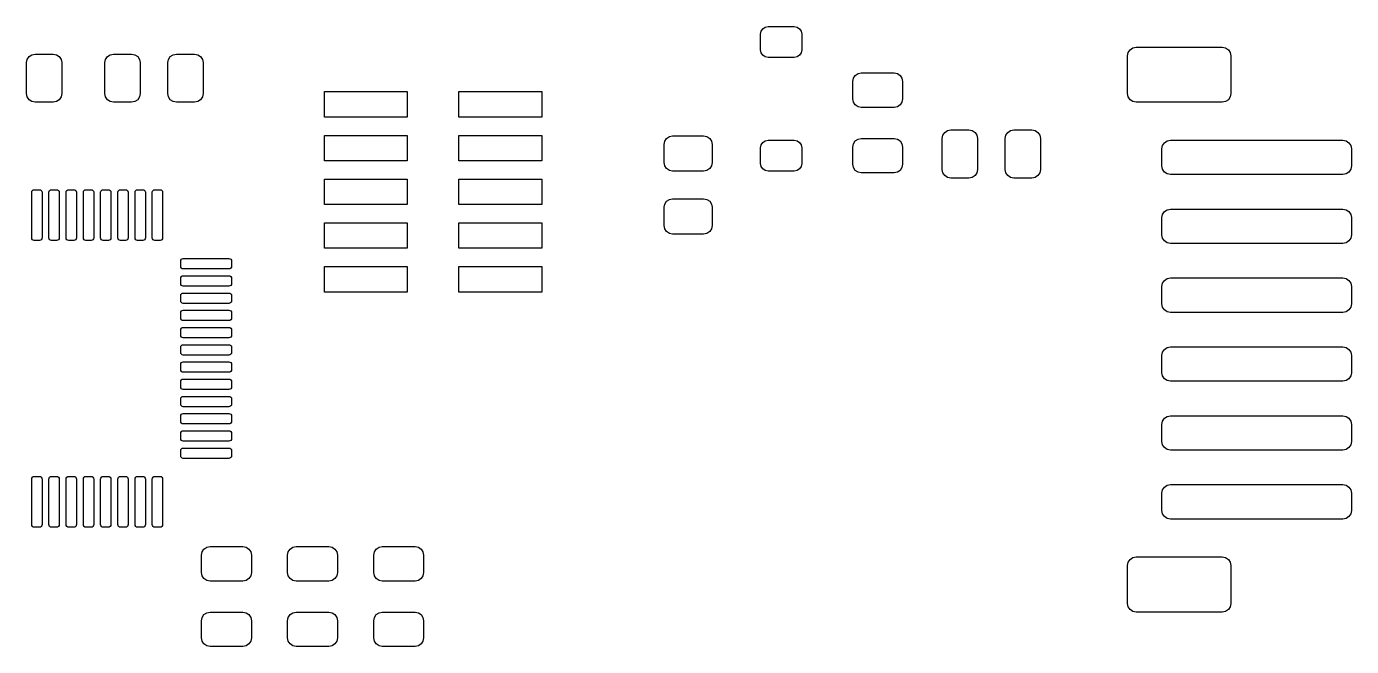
# Model space of a CAD drawing. Extents: x 6.8 to 82.6, y 4.9 to 48.8.
# Drawn here: x 44.2 to 82.65, y 30.8 to 48.8 of the extents above; entities that cross this region are included whole.
import ezdxf

# ---------------------------------------------------------------- set-up
doc = ezdxf.new("R2010")
doc.units = 0
doc.layers.add('BLACK', color=7, linetype='CONTINUOUS')

msp = doc.modelspace()

# ---------------------------------------------------------------- linework, layer by layer
at = {"layer": 'BLACK', "linetype": 'CONTINUOUS'}
for p, q in [((65.5, 48.575), (65.517127, 48.661104)), ((65.5, 48.125), (65.5, 48.575)), ((65.517127, 48.661104), (65.565901, 48.734099)), ((65.565901, 48.734099), (65.638896, 48.782873)), ((65.638896, 48.782873), (65.725, 48.8)), ((65.725, 48.8), (66.475, 48.8)), ((66.475, 48.8), (66.561104, 48.782873)), ((66.561104, 48.782873), (66.634099, 48.734099)), ((66.634099, 48.734099), (66.682873, 48.661104)), ((66.682873, 48.661104), (66.7, 48.575)), ((66.7, 48.575), (66.7, 48.125)), ((65.517127, 48.038896), (65.5, 48.125)), ((66.7, 48.125), (66.682873, 48.038896)), ((76.16903, 48.045671), (76.223223, 48.126777)), ((76.223223, 48.126777), (76.304329, 48.18097)), ((76.304329, 48.18097), (76.4, 48.2)), ((76.4, 48.2), (78.9, 48.2)), ((78.9, 48.2), (78.995671, 48.18097)), ((78.995671, 48.18097), (79.076777, 48.126777)), ((79.076777, 48.126777), (79.13097, 48.045671)), ((44.2, 47.75), (44.21903, 47.845671)), ((44.2, 46.85), (44.2, 47.75)), ((44.21903, 47.845671), (44.273223, 47.926777)), ((44.273223, 47.926777), (44.354329, 47.98097)), ((44.354329, 47.98097), (44.45, 48)), ((44.45, 48), (44.975, 48)), ((44.975, 48), (45.070671, 47.98097)), ((45.070671, 47.98097), (45.151777, 47.926777)), ((45.151777, 47.926777), (45.20597, 47.845671)), ((45.20597, 47.845671), (45.225, 47.75)), ((45.225, 47.75), (45.225, 46.85)), ((46.475, 47.75), (46.49403, 47.845671)), ((46.475, 46.85), (46.475, 47.75)), ((46.49403, 47.845671), (46.548223, 47.926777)), ((46.548223, 47.926777), (46.629329, 47.98097)), ((46.629329, 47.98097), (46.725, 48)), ((46.725, 48), (47.25, 48)), ((47.25, 48), (47.345671, 47.98097)), ((47.345671, 47.98097), (47.426777, 47.926777)), ((47.426777, 47.926777), (47.48097, 47.845671)), ((47.48097, 47.845671), (47.5, 47.75)), ((47.5, 47.75), (47.5, 46.85)), ((48.3, 47.75), (48.31903, 47.845671)), ((48.3, 46.85), (48.3, 47.75)), ((48.31903, 47.845671), (48.373223, 47.926777)), ((48.373223, 47.926777), (48.454329, 47.98097)), ((48.454329, 47.98097), (48.55, 48)), ((48.55, 48), (49.075, 48)), ((49.075, 48), (49.170671, 47.98097)), ((49.170671, 47.98097), (49.251777, 47.926777)), ((49.251777, 47.926777), (49.30597, 47.845671)), ((49.30597, 47.845671), (49.325, 47.75)), ((49.325, 47.75), (49.325, 46.85)), ((65.565901, 47.965901), (65.517127, 48.038896)), ((65.638896, 47.917127), (65.565901, 47.965901)), ((65.725, 47.9), (65.638896, 47.917127)), ((66.475, 47.9), (65.725, 47.9)), ((66.561104, 47.917127), (66.475, 47.9)), ((66.634099, 47.965901), (66.561104, 47.917127)), ((66.682873, 48.038896), (66.634099, 47.965901)), ((76.15, 47.95), (76.16903, 48.045671)), ((76.15, 46.85), (76.15, 47.95)), ((79.13097, 48.045671), (79.15, 47.95)), ((79.15, 47.95), (79.15, 46.85)), ((68.175, 47.199999), (68.19403, 47.29567)), ((68.19403, 47.29567), (68.248223, 47.376776)), ((68.248223, 47.376776), (68.329329, 47.430969)), ((68.329329, 47.430969), (68.425, 47.449999)), ((68.425, 47.449999), (69.375, 47.449999)), ((69.375, 47.449999), (69.470671, 47.430969)), ((69.470671, 47.430969), (69.551777, 47.376776)), ((69.551777, 47.376776), (69.60597, 47.29567)), ((69.60597, 47.29567), (69.625, 47.199999)), ((52.85, 46.17), (52.85, 46.91)), ((52.85, 46.91), (55.25, 46.91)), ((55.25, 46.91), (55.25, 46.17)), ((56.75, 46.17), (56.75, 46.91)), ((56.75, 46.91), (59.15, 46.91)), ((59.15, 46.91), (59.15, 46.17)), ((68.175, 46.699999), (68.175, 47.199999)), ((69.625, 47.199999), (69.625, 46.699999)), ((44.21903, 46.754329), (44.2, 46.85)), ((44.273223, 46.673223), (44.21903, 46.754329)), ((44.354329, 46.61903), (44.273223, 46.673223)), ((44.45, 46.6), (44.354329, 46.61903)), ((44.975, 46.6), (44.45, 46.6)), ((45.070671, 46.61903), (44.975, 46.6)), ((45.151777, 46.673223), (45.070671, 46.61903)), ((45.20597, 46.754329), (45.151777, 46.673223)), ((45.225, 46.85), (45.20597, 46.754329)), ((46.49403, 46.754329), (46.475, 46.85)), ((46.548223, 46.673223), (46.49403, 46.754329)), ((46.629329, 46.61903), (46.548223, 46.673223)), ((46.725, 46.6), (46.629329, 46.61903)), ((47.25, 46.6), (46.725, 46.6)), ((47.345671, 46.61903), (47.25, 46.6)), ((47.426777, 46.673223), (47.345671, 46.61903)), ((47.48097, 46.754329), (47.426777, 46.673223)), ((47.5, 46.85), (47.48097, 46.754329)), ((48.31903, 46.754329), (48.3, 46.85)), ((48.373223, 46.673223), (48.31903, 46.754329)), ((48.454329, 46.61903), (48.373223, 46.673223)), ((48.55, 46.6), (48.454329, 46.61903)), ((49.075, 46.6), (48.55, 46.6)), ((49.170671, 46.61903), (49.075, 46.6)), ((49.251777, 46.673223), (49.170671, 46.61903)), ((49.30597, 46.754329), (49.251777, 46.673223)), ((49.325, 46.85), (49.30597, 46.754329)), ((68.19403, 46.604328), (68.175, 46.699999)), ((68.248223, 46.523222), (68.19403, 46.604328)), ((69.60597, 46.604328), (69.551777, 46.523222)), ((69.625, 46.699999), (69.60597, 46.604328)), ((76.16903, 46.754329), (76.15, 46.85)), ((76.223223, 46.673223), (76.16903, 46.754329)), ((76.304329, 46.61903), (76.223223, 46.673223)), ((76.4, 46.6), (76.304329, 46.61903)), ((78.9, 46.6), (76.4, 46.6)), ((78.995671, 46.61903), (78.9, 46.6)), ((79.076777, 46.673223), (78.995671, 46.61903)), ((79.13097, 46.754329), (79.076777, 46.673223)), ((79.15, 46.85), (79.13097, 46.754329)), ((55.25, 46.17), (52.85, 46.17)), ((59.15, 46.17), (56.75, 46.17)), ((68.329329, 46.469029), (68.248223, 46.523222)), ((68.425, 46.449999), (68.329329, 46.469029)), ((69.375, 46.449999), (68.425, 46.449999)), ((69.470671, 46.469029), (69.375, 46.449999)), ((69.551777, 46.523222), (69.470671, 46.469029)), ((70.848223, 45.726777), (70.929329, 45.78097)), ((70.929329, 45.78097), (71.025, 45.8)), ((71.025, 45.8), (71.55, 45.8)), ((71.55, 45.8), (71.645671, 45.78097)), ((71.645671, 45.78097), (71.726777, 45.726777)), ((72.673223, 45.726777), (72.754329, 45.78097)), ((72.754329, 45.78097), (72.85, 45.8)), ((72.85, 45.8), (73.375, 45.8)), ((73.375, 45.8), (73.470671, 45.78097)), ((73.470671, 45.78097), (73.551777, 45.726777)), ((52.85, 44.9), (52.85, 45.64)), ((52.85, 45.64), (55.25, 45.64)), ((55.25, 45.64), (55.25, 44.9)), ((56.75, 44.9), (56.75, 45.64)), ((56.75, 45.64), (59.15, 45.64)), ((59.15, 45.64), (59.15, 44.9)), ((62.7, 45.375), (62.71903, 45.470671)), ((62.7, 44.85), (62.7, 45.375)), ((62.71903, 45.470671), (62.773223, 45.551777)), ((62.773223, 45.551777), (62.854329, 45.60597)), ((62.854329, 45.60597), (62.95, 45.625)), ((62.95, 45.625), (63.85, 45.625)), ((63.85, 45.625), (63.945671, 45.60597)), ((63.945671, 45.60597), (64.026777, 45.551777)), ((64.026777, 45.551777), (64.08097, 45.470671)), ((64.08097, 45.470671), (64.1, 45.375)), ((64.1, 45.375), (64.1, 44.85)), ((65.517127, 45.361104), (65.565901, 45.434099)), ((65.565901, 45.434099), (65.638896, 45.482873)), ((65.638896, 45.482873), (65.725, 45.5)), ((65.725, 45.5), (66.475, 45.5)), ((66.475, 45.5), (66.561104, 45.482873)), ((66.561104, 45.482873), (66.634099, 45.434099)), ((66.634099, 45.434099), (66.682873, 45.361104)), ((68.175, 45.300001), (68.19403, 45.395672)), ((68.19403, 45.395672), (68.248223, 45.476778)), ((68.248223, 45.476778), (68.329329, 45.530971)), ((68.329329, 45.530971), (68.425, 45.550001)), ((68.425, 45.550001), (69.375, 45.550001)), ((69.375, 45.550001), (69.470671, 45.530971)), ((69.470671, 45.530971), (69.551777, 45.476778)), ((69.551777, 45.476778), (69.60597, 45.395672)), ((69.60597, 45.395672), (69.625, 45.300001)), ((70.775, 45.55), (70.79403, 45.645671)), ((70.775, 44.65), (70.775, 45.55)), ((70.79403, 45.645671), (70.848223, 45.726777)), ((71.726777, 45.726777), (71.78097, 45.645671)), ((71.78097, 45.645671), (71.8, 45.55)), ((71.8, 45.55), (71.8, 44.65)), ((72.6, 45.55), (72.61903, 45.645671)), ((72.6, 44.65), (72.6, 45.55)), ((72.61903, 45.645671), (72.673223, 45.726777)), ((73.551777, 45.726777), (73.60597, 45.645671)), ((73.60597, 45.645671), (73.625, 45.55)), ((73.625, 45.55), (73.625, 44.65)), ((77.169029, 45.345671), (77.223222, 45.426777)), ((77.223222, 45.426777), (77.304328, 45.48097)), ((77.304328, 45.48097), (77.399999, 45.5)), ((77.399999, 45.5), (82.399999, 45.5)), ((82.399999, 45.5), (82.49567, 45.48097)), ((82.49567, 45.48097), (82.576776, 45.426777)), ((82.576776, 45.426777), (82.630969, 45.345671)), ((65.5, 45.275), (65.517127, 45.361104)), ((65.5, 44.825), (65.5, 45.275)), ((66.682873, 45.361104), (66.7, 45.275)), ((66.7, 45.275), (66.7, 44.825)), ((68.175, 44.800001), (68.175, 45.300001)), ((69.625, 45.300001), (69.625, 44.800001)), ((77.149999, 45.25), (77.169029, 45.345671)), ((77.149999, 44.75), (77.149999, 45.25)), ((82.630969, 45.345671), (82.649999, 45.25)), ((82.649999, 45.25), (82.649999, 44.75)), ((55.25, 44.9), (52.85, 44.9)), ((59.15, 44.9), (56.75, 44.9)), ((62.71903, 44.754329), (62.7, 44.85)), ((62.773223, 44.673223), (62.71903, 44.754329)), ((62.854329, 44.61903), (62.773223, 44.673223)), ((62.95, 44.6), (62.854329, 44.61903)), ((63.945671, 44.61903), (63.85, 44.6)), ((64.026777, 44.673223), (63.945671, 44.61903)), ((64.08097, 44.754329), (64.026777, 44.673223)), ((64.1, 44.85), (64.08097, 44.754329)), ((65.517127, 44.738896), (65.5, 44.825)), ((65.565901, 44.665901), (65.517127, 44.738896)), ((65.638896, 44.617127), (65.565901, 44.665901)), ((65.725, 44.6), (65.638896, 44.617127)), ((66.561104, 44.617127), (66.475, 44.6)), ((66.634099, 44.665901), (66.561104, 44.617127)), ((66.682873, 44.738896), (66.634099, 44.665901)), ((66.7, 44.825), (66.682873, 44.738896)), ((68.19403, 44.70433), (68.175, 44.800001)), ((68.248223, 44.623224), (68.19403, 44.70433)), ((68.329329, 44.569031), (68.248223, 44.623224)), ((69.551777, 44.623224), (69.470671, 44.569031)), ((69.60597, 44.70433), (69.551777, 44.623224)), ((69.625, 44.800001), (69.60597, 44.70433)), ((70.79403, 44.554329), (70.775, 44.65)), ((71.8, 44.65), (71.78097, 44.554329)), ((72.61903, 44.554329), (72.6, 44.65)), ((73.625, 44.65), (73.60597, 44.554329)), ((77.169029, 44.654329), (77.149999, 44.75)), ((77.223222, 44.573223), (77.169029, 44.654329)), ((82.630969, 44.654329), (82.576776, 44.573223)), ((82.649999, 44.75), (82.630969, 44.654329)), ((52.85, 43.63), (52.85, 44.37)), ((52.85, 44.37), (55.25, 44.37)), ((55.25, 44.37), (55.25, 43.63)), ((56.75, 43.63), (56.75, 44.37)), ((56.75, 44.37), (59.15, 44.37)), ((59.15, 44.37), (59.15, 43.63)), ((63.85, 44.6), (62.95, 44.6)), ((66.475, 44.6), (65.725, 44.6)), ((68.425, 44.550001), (68.329329, 44.569031)), ((69.375, 44.550001), (68.425, 44.550001)), ((69.470671, 44.569031), (69.375, 44.550001)), ((70.848223, 44.473223), (70.79403, 44.554329)), ((70.929329, 44.41903), (70.848223, 44.473223)), ((71.025, 44.4), (70.929329, 44.41903)), ((71.55, 44.4), (71.025, 44.4)), ((71.645671, 44.41903), (71.55, 44.4)), ((71.726777, 44.473223), (71.645671, 44.41903)), ((71.78097, 44.554329), (71.726777, 44.473223)), ((72.673223, 44.473223), (72.61903, 44.554329)), ((72.754329, 44.41903), (72.673223, 44.473223)), ((72.85, 44.4), (72.754329, 44.41903)), ((73.375, 44.4), (72.85, 44.4)), ((73.470671, 44.41903), (73.375, 44.4)), ((73.551777, 44.473223), (73.470671, 44.41903)), ((73.60597, 44.554329), (73.551777, 44.473223)), ((77.304328, 44.51903), (77.223222, 44.573223)), ((77.399999, 44.5), (77.304328, 44.51903)), ((82.399999, 44.5), (77.399999, 44.5)), ((82.49567, 44.51903), (82.399999, 44.5)), ((82.576776, 44.573223), (82.49567, 44.51903)), ((44.35, 43.9875), (44.355709, 44.016201)), ((44.35, 42.6625), (44.35, 43.9875)), ((44.355709, 44.016201), (44.371967, 44.040533)), ((44.371967, 44.040533), (44.396299, 44.056791)), ((44.396299, 44.056791), (44.425, 44.0625)), ((44.425, 44.0625), (44.575, 44.0625)), ((44.575, 44.0625), (44.603701, 44.056791)), ((44.603701, 44.056791), (44.628033, 44.040533)), ((44.628033, 44.040533), (44.644291, 44.016201)), ((44.644291, 44.016201), (44.65, 43.9875)), ((44.65, 43.9875), (44.65, 42.6625)), ((44.85, 43.9875), (44.855709, 44.016201)), ((44.85, 42.6625), (44.85, 43.9875)), ((44.855709, 44.016201), (44.871967, 44.040533)), ((44.871967, 44.040533), (44.896299, 44.056791)), ((44.896299, 44.056791), (44.925, 44.0625)), ((44.925, 44.0625), (45.075, 44.0625)), ((45.075, 44.0625), (45.103701, 44.056791)), ((45.103701, 44.056791), (45.128033, 44.040533)), ((45.128033, 44.040533), (45.144291, 44.016201)), ((45.144291, 44.016201), (45.15, 43.9875)), ((45.15, 43.9875), (45.15, 42.6625)), ((45.35, 43.9875), (45.355709, 44.016201)), ((45.35, 42.6625), (45.35, 43.9875)), ((45.355709, 44.016201), (45.371967, 44.040533)), ((45.371967, 44.040533), (45.396299, 44.056791)), ((45.396299, 44.056791), (45.425, 44.0625)), ((45.425, 44.0625), (45.575, 44.0625)), ((45.575, 44.0625), (45.603701, 44.056791)), ((45.603701, 44.056791), (45.628033, 44.040533)), ((45.628033, 44.040533), (45.644291, 44.016201)), ((45.644291, 44.016201), (45.65, 43.9875)), ((45.65, 43.9875), (45.65, 42.6625)), ((45.85, 43.9875), (45.855709, 44.016201)), ((45.85, 42.6625), (45.85, 43.9875)), ((45.855709, 44.016201), (45.871967, 44.040533)), ((45.871967, 44.040533), (45.896299, 44.056791)), ((45.896299, 44.056791), (45.925, 44.0625)), ((45.925, 44.0625), (46.075, 44.0625)), ((46.075, 44.0625), (46.103701, 44.056791)), ((46.103701, 44.056791), (46.128033, 44.040533)), ((46.128033, 44.040533), (46.144291, 44.016201)), ((46.144291, 44.016201), (46.15, 43.9875)), ((46.15, 43.9875), (46.15, 42.6625)), ((46.35, 43.9875), (46.355709, 44.016201)), ((46.35, 42.6625), (46.35, 43.9875)), ((46.355709, 44.016201), (46.371967, 44.040533)), ((46.371967, 44.040533), (46.396299, 44.056791)), ((46.396299, 44.056791), (46.425, 44.0625)), ((46.425, 44.0625), (46.575, 44.0625)), ((46.575, 44.0625), (46.603701, 44.056791)), ((46.603701, 44.056791), (46.628033, 44.040533)), ((46.628033, 44.040533), (46.644291, 44.016201)), ((46.644291, 44.016201), (46.65, 43.9875)), ((46.65, 43.9875), (46.65, 42.6625)), ((46.85, 43.9875), (46.855709, 44.016201)), ((46.85, 42.6625), (46.85, 43.9875)), ((46.855709, 44.016201), (46.871967, 44.040533)), ((46.871967, 44.040533), (46.896299, 44.056791)), ((46.896299, 44.056791), (46.925, 44.0625)), ((46.925, 44.0625), (47.075, 44.0625)), ((47.075, 44.0625), (47.103701, 44.056791)), ((47.103701, 44.056791), (47.128033, 44.040533)), ((47.128033, 44.040533), (47.144291, 44.016201)), ((47.144291, 44.016201), (47.15, 43.9875)), ((47.15, 43.9875), (47.15, 42.6625)), ((47.35, 43.9875), (47.355709, 44.016201)), ((47.35, 42.6625), (47.35, 43.9875)), ((47.355709, 44.016201), (47.371967, 44.040533)), ((47.371967, 44.040533), (47.396299, 44.056791)), ((47.396299, 44.056791), (47.425, 44.0625)), ((47.425, 44.0625), (47.575, 44.0625)), ((47.575, 44.0625), (47.603701, 44.056791)), ((47.603701, 44.056791), (47.628033, 44.040533)), ((47.628033, 44.040533), (47.644291, 44.016201)), ((47.644291, 44.016201), (47.65, 43.9875)), ((47.65, 43.9875), (47.65, 42.6625)), ((47.85, 43.9875), (47.855709, 44.016201)), ((47.85, 42.6625), (47.85, 43.9875)), ((47.855709, 44.016201), (47.871967, 44.040533)), ((47.871967, 44.040533), (47.896299, 44.056791)), ((47.896299, 44.056791), (47.925, 44.0625)), ((47.925, 44.0625), (48.075, 44.0625)), ((48.075, 44.0625), (48.103701, 44.056791)), ((48.103701, 44.056791), (48.128033, 44.040533)), ((48.128033, 44.040533), (48.144291, 44.016201)), ((48.144291, 44.016201), (48.15, 43.9875)), ((48.15, 43.9875), (48.15, 42.6625)), ((55.25, 43.63), (52.85, 43.63)), ((59.15, 43.63), (56.75, 43.63)), ((62.7, 43.55), (62.71903, 43.645671)), ((62.7, 43.025), (62.7, 43.55)), ((62.71903, 43.645671), (62.773223, 43.726777)), ((62.773223, 43.726777), (62.854329, 43.78097)), ((62.854329, 43.78097), (62.95, 43.8)), ((62.95, 43.8), (63.85, 43.8)), ((63.85, 43.8), (63.945671, 43.78097)), ((63.945671, 43.78097), (64.026777, 43.726777)), ((64.026777, 43.726777), (64.08097, 43.645671)), ((64.08097, 43.645671), (64.1, 43.55)), ((64.1, 43.55), (64.1, 43.025)), ((77.223223, 43.426777), (77.304329, 43.48097)), ((77.304329, 43.48097), (77.4, 43.5)), ((77.4, 43.5), (82.4, 43.5)), ((82.4, 43.5), (82.495671, 43.48097)), ((82.495671, 43.48097), (82.576777, 43.426777)), ((52.85, 42.36), (52.85, 43.1)), ((52.85, 43.1), (55.25, 43.1)), ((55.25, 43.1), (55.25, 42.36)), ((56.75, 42.36), (56.75, 43.1)), ((56.75, 43.1), (59.15, 43.1)), ((59.15, 43.1), (59.15, 42.36)), ((77.15, 43.25), (77.16903, 43.345671)), ((77.15, 42.75), (77.15, 43.25)), ((77.16903, 43.345671), (77.223223, 43.426777)), ((82.576777, 43.426777), (82.63097, 43.345671)), ((82.63097, 43.345671), (82.65, 43.25)), ((82.65, 43.25), (82.65, 42.75)), ((62.71903, 42.929329), (62.7, 43.025)), ((62.773223, 42.848223), (62.71903, 42.929329)), ((62.854329, 42.79403), (62.773223, 42.848223)), ((62.95, 42.775), (62.854329, 42.79403)), ((63.85, 42.775), (62.95, 42.775)), ((63.945671, 42.79403), (63.85, 42.775)), ((64.026777, 42.848223), (63.945671, 42.79403)), ((64.08097, 42.929329), (64.026777, 42.848223)), ((64.1, 43.025), (64.08097, 42.929329)), ((77.16903, 42.654329), (77.15, 42.75)), ((82.65, 42.75), (82.63097, 42.654329)), ((44.355709, 42.633799), (44.35, 42.6625)), ((44.371967, 42.609467), (44.355709, 42.633799)), ((44.396299, 42.593209), (44.371967, 42.609467)), ((44.425, 42.5875), (44.396299, 42.593209)), ((44.575, 42.5875), (44.425, 42.5875)), ((44.603701, 42.593209), (44.575, 42.5875)), ((44.628033, 42.609467), (44.603701, 42.593209)), ((44.644291, 42.633799), (44.628033, 42.609467)), ((44.65, 42.6625), (44.644291, 42.633799)), ((44.855709, 42.633799), (44.85, 42.6625)), ((44.871967, 42.609467), (44.855709, 42.633799)), ((44.896299, 42.593209), (44.871967, 42.609467)), ((44.925, 42.5875), (44.896299, 42.593209)), ((45.075, 42.5875), (44.925, 42.5875)), ((45.103701, 42.593209), (45.075, 42.5875)), ((45.128033, 42.609467), (45.103701, 42.593209)), ((45.144291, 42.633799), (45.128033, 42.609467)), ((45.15, 42.6625), (45.144291, 42.633799)), ((45.355709, 42.633799), (45.35, 42.6625)), ((45.371967, 42.609467), (45.355709, 42.633799)), ((45.396299, 42.593209), (45.371967, 42.609467)), ((45.425, 42.5875), (45.396299, 42.593209)), ((45.575, 42.5875), (45.425, 42.5875)), ((45.603701, 42.593209), (45.575, 42.5875)), ((45.628033, 42.609467), (45.603701, 42.593209)), ((45.644291, 42.633799), (45.628033, 42.609467)), ((45.65, 42.6625), (45.644291, 42.633799)), ((45.855709, 42.633799), (45.85, 42.6625)), ((45.871967, 42.609467), (45.855709, 42.633799)), ((45.896299, 42.593209), (45.871967, 42.609467)), ((45.925, 42.5875), (45.896299, 42.593209)), ((46.075, 42.5875), (45.925, 42.5875)), ((46.103701, 42.593209), (46.075, 42.5875)), ((46.128033, 42.609467), (46.103701, 42.593209)), ((46.144291, 42.633799), (46.128033, 42.609467)), ((46.15, 42.6625), (46.144291, 42.633799)), ((46.355709, 42.633799), (46.35, 42.6625)), ((46.371967, 42.609467), (46.355709, 42.633799)), ((46.396299, 42.593209), (46.371967, 42.609467)), ((46.425, 42.5875), (46.396299, 42.593209)), ((46.575, 42.5875), (46.425, 42.5875)), ((46.603701, 42.593209), (46.575, 42.5875)), ((46.628033, 42.609467), (46.603701, 42.593209)), ((46.644291, 42.633799), (46.628033, 42.609467)), ((46.65, 42.6625), (46.644291, 42.633799)), ((46.855709, 42.633799), (46.85, 42.6625)), ((46.871967, 42.609467), (46.855709, 42.633799)), ((46.896299, 42.593209), (46.871967, 42.609467)), ((46.925, 42.5875), (46.896299, 42.593209)), ((47.075, 42.5875), (46.925, 42.5875)), ((47.103701, 42.593209), (47.075, 42.5875)), ((47.128033, 42.609467), (47.103701, 42.593209)), ((47.144291, 42.633799), (47.128033, 42.609467)), ((47.15, 42.6625), (47.144291, 42.633799)), ((47.355709, 42.633799), (47.35, 42.6625)), ((47.371967, 42.609467), (47.355709, 42.633799)), ((47.396299, 42.593209), (47.371967, 42.609467)), ((47.425, 42.5875), (47.396299, 42.593209)), ((47.575, 42.5875), (47.425, 42.5875)), ((47.603701, 42.593209), (47.575, 42.5875)), ((47.628033, 42.609467), (47.603701, 42.593209)), ((47.644291, 42.633799), (47.628033, 42.609467)), ((47.65, 42.6625), (47.644291, 42.633799)), ((47.855709, 42.633799), (47.85, 42.6625)), ((47.871967, 42.609467), (47.855709, 42.633799)), ((47.896299, 42.593209), (47.871967, 42.609467)), ((47.925, 42.5875), (47.896299, 42.593209)), ((48.075, 42.5875), (47.925, 42.5875)), ((48.103701, 42.593209), (48.075, 42.5875)), ((48.128033, 42.609467), (48.103701, 42.593209)), ((48.144291, 42.633799), (48.128033, 42.609467)), ((48.15, 42.6625), (48.144291, 42.633799)), ((55.25, 42.36), (52.85, 42.36)), ((59.15, 42.36), (56.75, 42.36)), ((77.223223, 42.573223), (77.16903, 42.654329)), ((77.304329, 42.51903), (77.223223, 42.573223)), ((77.4, 42.5), (77.304329, 42.51903)), ((82.4, 42.5), (77.4, 42.5)), ((82.495671, 42.51903), (82.4, 42.5)), ((82.576777, 42.573223), (82.495671, 42.51903)), ((82.63097, 42.654329), (82.576777, 42.573223)), ((48.675, 41.9875), (48.680709, 42.016201)), ((48.675, 41.8375), (48.675, 41.9875)), ((48.680709, 42.016201), (48.696967, 42.040533)), ((48.696967, 42.040533), (48.721299, 42.056791)), ((48.721299, 42.056791), (48.75, 42.0625)), ((48.75, 42.0625), (50.075, 42.0625)), ((50.075, 42.0625), (50.103701, 42.056791)), ((50.103701, 42.056791), (50.128033, 42.040533)), ((50.128033, 42.040533), (50.144291, 42.016201)), ((50.144291, 42.016201), (50.15, 41.9875)), ((50.15, 41.9875), (50.15, 41.8375)), ((48.680709, 41.808799), (48.675, 41.8375)), ((48.696967, 41.784467), (48.680709, 41.808799)), ((48.680709, 41.516201), (48.696967, 41.540533)), ((48.721299, 41.768209), (48.696967, 41.784467)), ((48.696967, 41.540533), (48.721299, 41.556791)), ((48.75, 41.7625), (48.721299, 41.768209)), ((48.721299, 41.556791), (48.75, 41.5625)), ((50.075, 41.7625), (48.75, 41.7625)), ((48.75, 41.5625), (50.075, 41.5625)), ((50.103701, 41.768209), (50.075, 41.7625)), ((50.075, 41.5625), (50.103701, 41.556791)), ((50.128033, 41.784467), (50.103701, 41.768209)), ((50.103701, 41.556791), (50.128033, 41.540533)), ((50.144291, 41.808799), (50.128033, 41.784467)), ((50.128033, 41.540533), (50.144291, 41.516201)), ((50.15, 41.8375), (50.144291, 41.808799)), ((52.85, 41.09), (52.85, 41.83)), ((52.85, 41.83), (55.25, 41.83)), ((55.25, 41.83), (55.25, 41.09)), ((56.75, 41.09), (56.75, 41.83)), ((56.75, 41.83), (59.15, 41.83)), ((59.15, 41.83), (59.15, 41.09)), ((48.675, 41.4875), (48.680709, 41.516201)), ((48.675, 41.3375), (48.675, 41.4875)), ((48.680709, 41.308799), (48.675, 41.3375)), ((48.696967, 41.284467), (48.680709, 41.308799)), ((48.721299, 41.268209), (48.696967, 41.284467)), ((48.75, 41.2625), (48.721299, 41.268209)), ((50.075, 41.2625), (48.75, 41.2625)), ((50.103701, 41.268209), (50.075, 41.2625)), ((50.128033, 41.284467), (50.103701, 41.268209)), ((50.144291, 41.308799), (50.128033, 41.284467)), ((50.144291, 41.516201), (50.15, 41.4875)), ((50.15, 41.3375), (50.144291, 41.308799)), ((50.15, 41.4875), (50.15, 41.3375)), ((77.15, 41.25), (77.16903, 41.345671)), ((77.15, 40.75), (77.15, 41.25)), ((77.16903, 41.345671), (77.223223, 41.426777)), ((77.223223, 41.426777), (77.304329, 41.48097)), ((77.304329, 41.48097), (77.4, 41.5)), ((77.4, 41.5), (82.4, 41.5)), ((82.4, 41.5), (82.495671, 41.48097)), ((82.495671, 41.48097), (82.576777, 41.426777)), ((82.576777, 41.426777), (82.63097, 41.345671)), ((82.63097, 41.345671), (82.65, 41.25)), ((82.65, 41.25), (82.65, 40.75)), ((48.675, 40.9875), (48.680709, 41.016201)), ((48.675, 40.8375), (48.675, 40.9875)), ((48.680709, 40.808799), (48.675, 40.8375)), ((48.680709, 41.016201), (48.696967, 41.040533)), ((48.696967, 40.784467), (48.680709, 40.808799)), ((48.696967, 41.040533), (48.721299, 41.056791)), ((48.721299, 40.768209), (48.696967, 40.784467)), ((48.721299, 41.056791), (48.75, 41.0625)), ((48.75, 40.7625), (48.721299, 40.768209)), ((48.75, 41.0625), (50.075, 41.0625)), ((50.075, 40.7625), (48.75, 40.7625)), ((50.075, 41.0625), (50.103701, 41.056791)), ((50.103701, 40.768209), (50.075, 40.7625)), ((50.103701, 41.056791), (50.128033, 41.040533)), ((50.128033, 40.784467), (50.103701, 40.768209)), ((50.128033, 41.040533), (50.144291, 41.016201)), ((50.144291, 40.808799), (50.128033, 40.784467)), ((50.144291, 41.016201), (50.15, 40.9875)), ((50.15, 40.8375), (50.144291, 40.808799)), ((50.15, 40.9875), (50.15, 40.8375)), ((55.25, 41.09), (52.85, 41.09)), ((59.15, 41.09), (56.75, 41.09)), ((48.675, 40.4875), (48.680709, 40.516201)), ((48.675, 40.3375), (48.675, 40.4875)), ((48.680709, 40.516201), (48.696967, 40.540533)), ((48.696967, 40.540533), (48.721299, 40.556791)), ((48.721299, 40.556791), (48.75, 40.5625)), ((48.75, 40.5625), (50.075, 40.5625)), ((50.075, 40.5625), (50.103701, 40.556791)), ((50.103701, 40.556791), (50.128033, 40.540533)), ((50.128033, 40.540533), (50.144291, 40.516201)), ((50.144291, 40.516201), (50.15, 40.4875)), ((50.15, 40.4875), (50.15, 40.3375)), ((77.16903, 40.654329), (77.15, 40.75)), ((77.223223, 40.573223), (77.16903, 40.654329)), ((77.304329, 40.51903), (77.223223, 40.573223)), ((77.4, 40.5), (77.304329, 40.51903)), ((82.4, 40.5), (77.4, 40.5)), ((82.495671, 40.51903), (82.4, 40.5)), ((82.576777, 40.573223), (82.495671, 40.51903)), ((82.63097, 40.654329), (82.576777, 40.573223)), ((82.65, 40.75), (82.63097, 40.654329)), ((48.680709, 40.308799), (48.675, 40.3375)), ((48.675, 39.9875), (48.680709, 40.016201)), ((48.696967, 40.284467), (48.680709, 40.308799)), ((48.680709, 40.016201), (48.696967, 40.040533)), ((48.721299, 40.268209), (48.696967, 40.284467)), ((48.696967, 40.040533), (48.721299, 40.056791)), ((48.75, 40.2625), (48.721299, 40.268209)), ((48.721299, 40.056791), (48.75, 40.0625)), ((50.075, 40.2625), (48.75, 40.2625)), ((48.75, 40.0625), (50.075, 40.0625)), ((50.103701, 40.268209), (50.075, 40.2625)), ((50.075, 40.0625), (50.103701, 40.056791)), ((50.128033, 40.284467), (50.103701, 40.268209)), ((50.103701, 40.056791), (50.128033, 40.040533)), ((50.144291, 40.308799), (50.128033, 40.284467)), ((50.128033, 40.040533), (50.144291, 40.016201)), ((50.15, 40.3375), (50.144291, 40.308799)), ((50.144291, 40.016201), (50.15, 39.9875)), ((48.675, 39.8375), (48.675, 39.9875)), ((48.680709, 39.808799), (48.675, 39.8375)), ((48.696967, 39.784467), (48.680709, 39.808799)), ((48.721299, 39.768209), (48.696967, 39.784467)), ((48.75, 39.7625), (48.721299, 39.768209)), ((50.075, 39.7625), (48.75, 39.7625)), ((50.103701, 39.768209), (50.075, 39.7625)), ((50.128033, 39.784467), (50.103701, 39.768209)), ((50.144291, 39.808799), (50.128033, 39.784467)), ((50.15, 39.8375), (50.144291, 39.808799)), ((50.15, 39.9875), (50.15, 39.8375)), ((48.675, 39.4875), (48.680709, 39.516201)), ((48.675, 39.3375), (48.675, 39.4875)), ((48.680709, 39.308799), (48.675, 39.3375)), ((48.680709, 39.516201), (48.696967, 39.540533)), ((48.696967, 39.284467), (48.680709, 39.308799)), ((48.696967, 39.540533), (48.721299, 39.556791)), ((48.721299, 39.268209), (48.696967, 39.284467)), ((48.721299, 39.556791), (48.75, 39.5625)), ((48.75, 39.2625), (48.721299, 39.268209)), ((48.75, 39.5625), (50.075, 39.5625)), ((50.075, 39.2625), (48.75, 39.2625)), ((50.075, 39.5625), (50.103701, 39.556791)), ((50.103701, 39.268209), (50.075, 39.2625)), ((50.103701, 39.556791), (50.128033, 39.540533)), ((50.128033, 39.284467), (50.103701, 39.268209)), ((50.128033, 39.540533), (50.144291, 39.516201)), ((50.144291, 39.308799), (50.128033, 39.284467)), ((50.144291, 39.516201), (50.15, 39.4875)), ((50.15, 39.3375), (50.144291, 39.308799)), ((50.15, 39.4875), (50.15, 39.3375)), ((77.15, 39.25), (77.16903, 39.345671)), ((77.15, 38.75), (77.15, 39.25)), ((77.16903, 39.345671), (77.223223, 39.426777)), ((77.223223, 39.426777), (77.304329, 39.48097)), ((77.304329, 39.48097), (77.4, 39.5)), ((77.4, 39.5), (82.4, 39.5)), ((82.4, 39.5), (82.495671, 39.48097)), ((82.495671, 39.48097), (82.576777, 39.426777)), ((82.576777, 39.426777), (82.63097, 39.345671)), ((82.63097, 39.345671), (82.65, 39.25)), ((82.65, 39.25), (82.65, 38.75)), ((48.675, 38.9875), (48.680709, 39.016201)), ((48.675, 38.8375), (48.675, 38.9875)), ((48.680709, 38.808799), (48.675, 38.8375)), ((48.680709, 39.016201), (48.696967, 39.040533)), ((48.696967, 39.040533), (48.721299, 39.056791)), ((48.721299, 39.056791), (48.75, 39.0625)), ((48.75, 39.0625), (50.075, 39.0625)), ((50.075, 39.0625), (50.103701, 39.056791)), ((50.103701, 39.056791), (50.128033, 39.040533)), ((50.128033, 39.040533), (50.144291, 39.016201)), ((50.144291, 39.016201), (50.15, 38.9875)), ((50.15, 38.8375), (50.144291, 38.808799)), ((50.15, 38.9875), (50.15, 38.8375)), ((48.675, 38.4875), (48.680709, 38.516201)), ((48.675, 38.3375), (48.675, 38.4875)), ((48.696967, 38.784467), (48.680709, 38.808799)), ((48.680709, 38.516201), (48.696967, 38.540533)), ((48.721299, 38.768209), (48.696967, 38.784467)), ((48.696967, 38.540533), (48.721299, 38.556791)), ((48.75, 38.7625), (48.721299, 38.768209)), ((48.721299, 38.556791), (48.75, 38.5625)), ((50.075, 38.7625), (48.75, 38.7625)), ((48.75, 38.5625), (50.075, 38.5625)), ((50.103701, 38.768209), (50.075, 38.7625)), ((50.075, 38.5625), (50.103701, 38.556791)), ((50.128033, 38.784467), (50.103701, 38.768209)), ((50.103701, 38.556791), (50.128033, 38.540533)), ((50.144291, 38.808799), (50.128033, 38.784467)), ((50.128033, 38.540533), (50.144291, 38.516201)), ((50.144291, 38.516201), (50.15, 38.4875)), ((50.15, 38.4875), (50.15, 38.3375)), ((77.16903, 38.654329), (77.15, 38.75)), ((77.223223, 38.573223), (77.16903, 38.654329)), ((77.304329, 38.51903), (77.223223, 38.573223)), ((77.4, 38.5), (77.304329, 38.51903)), ((82.4, 38.5), (77.4, 38.5)), ((82.495671, 38.51903), (82.4, 38.5)), ((82.576777, 38.573223), (82.495671, 38.51903)), ((82.63097, 38.654329), (82.576777, 38.573223)), ((82.65, 38.75), (82.63097, 38.654329)), ((48.680709, 38.308799), (48.675, 38.3375)), ((48.696967, 38.284467), (48.680709, 38.308799)), ((48.721299, 38.268209), (48.696967, 38.284467)), ((48.75, 38.2625), (48.721299, 38.268209)), ((50.075, 38.2625), (48.75, 38.2625)), ((50.103701, 38.268209), (50.075, 38.2625)), ((50.128033, 38.284467), (50.103701, 38.268209)), ((50.144291, 38.308799), (50.128033, 38.284467)), ((50.15, 38.3375), (50.144291, 38.308799)), ((48.675, 37.9875), (48.680709, 38.016201)), ((48.675, 37.8375), (48.675, 37.9875)), ((48.680709, 37.808799), (48.675, 37.8375)), ((48.680709, 38.016201), (48.696967, 38.040533)), ((48.696967, 37.784467), (48.680709, 37.808799)), ((48.696967, 38.040533), (48.721299, 38.056791)), ((48.721299, 37.768209), (48.696967, 37.784467)), ((48.721299, 38.056791), (48.75, 38.0625)), ((48.75, 37.7625), (48.721299, 37.768209)), ((48.75, 38.0625), (50.075, 38.0625)), ((50.075, 37.7625), (48.75, 37.7625)), ((50.075, 38.0625), (50.103701, 38.056791)), ((50.103701, 37.768209), (50.075, 37.7625)), ((50.103701, 38.056791), (50.128033, 38.040533)), ((50.128033, 37.784467), (50.103701, 37.768209)), ((50.128033, 38.040533), (50.144291, 38.016201)), ((50.144291, 37.808799), (50.128033, 37.784467)), ((50.144291, 38.016201), (50.15, 37.9875)), ((50.15, 37.8375), (50.144291, 37.808799)), ((50.15, 37.9875), (50.15, 37.8375)), ((48.675, 37.4875), (48.680709, 37.516201)), ((48.675, 37.3375), (48.675, 37.4875)), ((48.680709, 37.308799), (48.675, 37.3375)), ((48.680709, 37.516201), (48.696967, 37.540533)), ((48.696967, 37.284467), (48.680709, 37.308799)), ((48.696967, 37.540533), (48.721299, 37.556791)), ((48.721299, 37.556791), (48.75, 37.5625)), ((48.75, 37.5625), (50.075, 37.5625)), ((50.075, 37.5625), (50.103701, 37.556791)), ((50.103701, 37.556791), (50.128033, 37.540533)), ((50.128033, 37.540533), (50.144291, 37.516201)), ((50.144291, 37.308799), (50.128033, 37.284467)), ((50.144291, 37.516201), (50.15, 37.4875)), ((50.15, 37.3375), (50.144291, 37.308799)), ((50.15, 37.4875), (50.15, 37.3375)), ((77.15, 37.25), (77.16903, 37.345671)), ((77.16903, 37.345671), (77.223223, 37.426777)), ((77.223223, 37.426777), (77.304329, 37.48097)), ((77.304329, 37.48097), (77.4, 37.5)), ((77.4, 37.5), (82.4, 37.5)), ((82.4, 37.5), (82.495671, 37.48097)), ((82.495671, 37.48097), (82.576777, 37.426777)), ((82.576777, 37.426777), (82.63097, 37.345671)), ((82.63097, 37.345671), (82.65, 37.25)), ((48.675, 36.9875), (48.680709, 37.016201)), ((48.675, 36.8375), (48.675, 36.9875)), ((48.680709, 37.016201), (48.696967, 37.040533)), ((48.721299, 37.268209), (48.696967, 37.284467)), ((48.696967, 37.040533), (48.721299, 37.056791)), ((48.75, 37.2625), (48.721299, 37.268209)), ((48.721299, 37.056791), (48.75, 37.0625)), ((50.075, 37.2625), (48.75, 37.2625)), ((48.75, 37.0625), (50.075, 37.0625)), ((50.103701, 37.268209), (50.075, 37.2625)), ((50.075, 37.0625), (50.103701, 37.056791)), ((50.128033, 37.284467), (50.103701, 37.268209)), ((50.103701, 37.056791), (50.128033, 37.040533)), ((50.128033, 37.040533), (50.144291, 37.016201)), ((50.144291, 37.016201), (50.15, 36.9875)), ((50.15, 36.9875), (50.15, 36.8375)), ((77.15, 36.75), (77.15, 37.25)), ((82.65, 37.25), (82.65, 36.75)), ((48.680709, 36.808799), (48.675, 36.8375)), ((48.696967, 36.784467), (48.680709, 36.808799)), ((48.680709, 36.516201), (48.696967, 36.540533)), ((48.721299, 36.768209), (48.696967, 36.784467)), ((48.696967, 36.540533), (48.721299, 36.556791)), ((48.75, 36.7625), (48.721299, 36.768209)), ((48.721299, 36.556791), (48.75, 36.5625)), ((50.075, 36.7625), (48.75, 36.7625)), ((48.75, 36.5625), (50.075, 36.5625)), ((50.103701, 36.768209), (50.075, 36.7625)), ((50.075, 36.5625), (50.103701, 36.556791)), ((50.128033, 36.784467), (50.103701, 36.768209)), ((50.103701, 36.556791), (50.128033, 36.540533)), ((50.144291, 36.808799), (50.128033, 36.784467)), ((50.128033, 36.540533), (50.144291, 36.516201)), ((50.15, 36.8375), (50.144291, 36.808799)), ((77.16903, 36.654329), (77.15, 36.75)), ((77.223223, 36.573223), (77.16903, 36.654329)), ((77.304329, 36.51903), (77.223223, 36.573223)), ((82.576777, 36.573223), (82.495671, 36.51903)), ((82.63097, 36.654329), (82.576777, 36.573223)), ((82.65, 36.75), (82.63097, 36.654329)), ((48.675, 36.4875), (48.680709, 36.516201)), ((48.675, 36.3375), (48.675, 36.4875)), ((48.680709, 36.308799), (48.675, 36.3375)), ((48.696967, 36.284467), (48.680709, 36.308799)), ((48.721299, 36.268209), (48.696967, 36.284467)), ((48.75, 36.2625), (48.721299, 36.268209)), ((50.075, 36.2625), (48.75, 36.2625)), ((50.103701, 36.268209), (50.075, 36.2625)), ((50.128033, 36.284467), (50.103701, 36.268209)), ((50.144291, 36.308799), (50.128033, 36.284467)), ((50.144291, 36.516201), (50.15, 36.4875)), ((50.15, 36.3375), (50.144291, 36.308799)), ((50.15, 36.4875), (50.15, 36.3375)), ((77.4, 36.5), (77.304329, 36.51903)), ((82.4, 36.5), (77.4, 36.5)), ((82.495671, 36.51903), (82.4, 36.5)), ((44.35, 35.6625), (44.355709, 35.691201)), ((44.35, 34.3375), (44.35, 35.6625)), ((44.355709, 35.691201), (44.371967, 35.715533)), ((44.371967, 35.715533), (44.396299, 35.731791)), ((44.396299, 35.731791), (44.425, 35.7375)), ((44.425, 35.7375), (44.575, 35.7375)), ((44.575, 35.7375), (44.603701, 35.731791)), ((44.603701, 35.731791), (44.628033, 35.715533)), ((44.628033, 35.715533), (44.644291, 35.691201)), ((44.644291, 35.691201), (44.65, 35.6625)), ((44.65, 35.6625), (44.65, 34.3375)), ((44.85, 35.6625), (44.855709, 35.691201)), ((44.85, 34.3375), (44.85, 35.6625)), ((44.855709, 35.691201), (44.871967, 35.715533)), ((44.871967, 35.715533), (44.896299, 35.731791)), ((44.896299, 35.731791), (44.925, 35.7375)), ((44.925, 35.7375), (45.075, 35.7375)), ((45.075, 35.7375), (45.103701, 35.731791)), ((45.103701, 35.731791), (45.128033, 35.715533)), ((45.128033, 35.715533), (45.144291, 35.691201)), ((45.144291, 35.691201), (45.15, 35.6625)), ((45.15, 35.6625), (45.15, 34.3375)), ((45.35, 35.6625), (45.355709, 35.691201)), ((45.35, 34.3375), (45.35, 35.6625)), ((45.355709, 35.691201), (45.371967, 35.715533)), ((45.371967, 35.715533), (45.396299, 35.731791)), ((45.396299, 35.731791), (45.425, 35.7375)), ((45.425, 35.7375), (45.575, 35.7375)), ((45.575, 35.7375), (45.603701, 35.731791)), ((45.603701, 35.731791), (45.628033, 35.715533)), ((45.628033, 35.715533), (45.644291, 35.691201)), ((45.644291, 35.691201), (45.65, 35.6625)), ((45.65, 35.6625), (45.65, 34.3375)), ((45.85, 35.6625), (45.855709, 35.691201)), ((45.85, 34.3375), (45.85, 35.6625)), ((45.855709, 35.691201), (45.871967, 35.715533)), ((45.871967, 35.715533), (45.896299, 35.731791)), ((45.896299, 35.731791), (45.925, 35.7375)), ((45.925, 35.7375), (46.075, 35.7375)), ((46.075, 35.7375), (46.103701, 35.731791)), ((46.103701, 35.731791), (46.128033, 35.715533)), ((46.128033, 35.715533), (46.144291, 35.691201)), ((46.144291, 35.691201), (46.15, 35.6625)), ((46.15, 35.6625), (46.15, 34.3375)), ((46.35, 35.6625), (46.355709, 35.691201)), ((46.35, 34.3375), (46.35, 35.6625)), ((46.355709, 35.691201), (46.371967, 35.715533)), ((46.371967, 35.715533), (46.396299, 35.731791)), ((46.396299, 35.731791), (46.425, 35.7375)), ((46.425, 35.7375), (46.575, 35.7375)), ((46.575, 35.7375), (46.603701, 35.731791)), ((46.603701, 35.731791), (46.628033, 35.715533)), ((46.628033, 35.715533), (46.644291, 35.691201)), ((46.644291, 35.691201), (46.65, 35.6625)), ((46.65, 35.6625), (46.65, 34.3375)), ((46.85, 35.6625), (46.855709, 35.691201)), ((46.85, 34.3375), (46.85, 35.6625)), ((46.855709, 35.691201), (46.871967, 35.715533)), ((46.871967, 35.715533), (46.896299, 35.731791)), ((46.896299, 35.731791), (46.925, 35.7375)), ((46.925, 35.7375), (47.075, 35.7375)), ((47.075, 35.7375), (47.103701, 35.731791)), ((47.103701, 35.731791), (47.128033, 35.715533)), ((47.128033, 35.715533), (47.144291, 35.691201)), ((47.144291, 35.691201), (47.15, 35.6625)), ((47.15, 35.6625), (47.15, 34.3375)), ((47.35, 35.6625), (47.355709, 35.691201)), ((47.35, 34.3375), (47.35, 35.6625)), ((47.355709, 35.691201), (47.371967, 35.715533)), ((47.371967, 35.715533), (47.396299, 35.731791)), ((47.396299, 35.731791), (47.425, 35.7375)), ((47.425, 35.7375), (47.575, 35.7375)), ((47.575, 35.7375), (47.603701, 35.731791)), ((47.603701, 35.731791), (47.628033, 35.715533)), ((47.628033, 35.715533), (47.644291, 35.691201)), ((47.644291, 35.691201), (47.65, 35.6625)), ((47.65, 35.6625), (47.65, 34.3375)), ((47.85, 35.6625), (47.855709, 35.691201)), ((47.85, 34.3375), (47.85, 35.6625)), ((47.855709, 35.691201), (47.871967, 35.715533)), ((47.871967, 35.715533), (47.896299, 35.731791)), ((47.896299, 35.731791), (47.925, 35.7375)), ((47.925, 35.7375), (48.075, 35.7375)), ((48.075, 35.7375), (48.103701, 35.731791)), ((48.103701, 35.731791), (48.128033, 35.715533)), ((48.128033, 35.715533), (48.144291, 35.691201)), ((48.144291, 35.691201), (48.15, 35.6625)), ((48.15, 35.6625), (48.15, 34.3375)), ((77.169029, 35.345671), (77.223222, 35.426777)), ((77.223222, 35.426777), (77.304328, 35.48097)), ((77.304328, 35.48097), (77.399999, 35.5)), ((77.399999, 35.5), (82.399999, 35.5)), ((82.399999, 35.5), (82.49567, 35.48097)), ((82.49567, 35.48097), (82.576776, 35.426777)), ((82.576776, 35.426777), (82.630969, 35.345671)), ((77.149999, 35.25), (77.169029, 35.345671)), ((77.149999, 34.75), (77.149999, 35.25)), ((82.630969, 35.345671), (82.649999, 35.25)), ((82.649999, 35.25), (82.649999, 34.75)), ((77.169029, 34.654329), (77.149999, 34.75)), ((77.223222, 34.573223), (77.169029, 34.654329)), ((82.630969, 34.654329), (82.576776, 34.573223)), ((82.649999, 34.75), (82.630969, 34.654329)), ((44.355709, 34.308799), (44.35, 34.3375)), ((44.371967, 34.284467), (44.355709, 34.308799)), ((44.396299, 34.268209), (44.371967, 34.284467)), ((44.425, 34.2625), (44.396299, 34.268209)), ((44.575, 34.2625), (44.425, 34.2625)), ((44.603701, 34.268209), (44.575, 34.2625)), ((44.628033, 34.284467), (44.603701, 34.268209)), ((44.644291, 34.308799), (44.628033, 34.284467)), ((44.65, 34.3375), (44.644291, 34.308799)), ((44.855709, 34.308799), (44.85, 34.3375)), ((44.871967, 34.284467), (44.855709, 34.308799)), ((44.896299, 34.268209), (44.871967, 34.284467)), ((44.925, 34.2625), (44.896299, 34.268209)), ((45.075, 34.2625), (44.925, 34.2625)), ((45.103701, 34.268209), (45.075, 34.2625)), ((45.128033, 34.284467), (45.103701, 34.268209)), ((45.144291, 34.308799), (45.128033, 34.284467)), ((45.15, 34.3375), (45.144291, 34.308799)), ((45.355709, 34.308799), (45.35, 34.3375)), ((45.371967, 34.284467), (45.355709, 34.308799)), ((45.396299, 34.268209), (45.371967, 34.284467)), ((45.425, 34.2625), (45.396299, 34.268209)), ((45.575, 34.2625), (45.425, 34.2625)), ((45.603701, 34.268209), (45.575, 34.2625)), ((45.628033, 34.284467), (45.603701, 34.268209)), ((45.644291, 34.308799), (45.628033, 34.284467)), ((45.65, 34.3375), (45.644291, 34.308799)), ((45.855709, 34.308799), (45.85, 34.3375)), ((45.871967, 34.284467), (45.855709, 34.308799)), ((45.896299, 34.268209), (45.871967, 34.284467)), ((45.925, 34.2625), (45.896299, 34.268209)), ((46.075, 34.2625), (45.925, 34.2625)), ((46.103701, 34.268209), (46.075, 34.2625)), ((46.128033, 34.284467), (46.103701, 34.268209)), ((46.144291, 34.308799), (46.128033, 34.284467)), ((46.15, 34.3375), (46.144291, 34.308799)), ((46.355709, 34.308799), (46.35, 34.3375)), ((46.371967, 34.284467), (46.355709, 34.308799)), ((46.396299, 34.268209), (46.371967, 34.284467)), ((46.425, 34.2625), (46.396299, 34.268209)), ((46.575, 34.2625), (46.425, 34.2625)), ((46.603701, 34.268209), (46.575, 34.2625)), ((46.628033, 34.284467), (46.603701, 34.268209)), ((46.644291, 34.308799), (46.628033, 34.284467)), ((46.65, 34.3375), (46.644291, 34.308799)), ((46.855709, 34.308799), (46.85, 34.3375)), ((46.871967, 34.284467), (46.855709, 34.308799)), ((46.896299, 34.268209), (46.871967, 34.284467)), ((46.925, 34.2625), (46.896299, 34.268209)), ((47.075, 34.2625), (46.925, 34.2625)), ((47.103701, 34.268209), (47.075, 34.2625)), ((47.128033, 34.284467), (47.103701, 34.268209)), ((47.144291, 34.308799), (47.128033, 34.284467)), ((47.15, 34.3375), (47.144291, 34.308799)), ((47.355709, 34.308799), (47.35, 34.3375)), ((47.371967, 34.284467), (47.355709, 34.308799)), ((47.396299, 34.268209), (47.371967, 34.284467)), ((47.425, 34.2625), (47.396299, 34.268209)), ((47.575, 34.2625), (47.425, 34.2625)), ((47.603701, 34.268209), (47.575, 34.2625)), ((47.628033, 34.284467), (47.603701, 34.268209)), ((47.644291, 34.308799), (47.628033, 34.284467)), ((47.65, 34.3375), (47.644291, 34.308799)), ((47.855709, 34.308799), (47.85, 34.3375)), ((47.871967, 34.284467), (47.855709, 34.308799)), ((47.896299, 34.268209), (47.871967, 34.284467)), ((47.925, 34.2625), (47.896299, 34.268209)), ((48.075, 34.2625), (47.925, 34.2625)), ((48.103701, 34.268209), (48.075, 34.2625)), ((48.128033, 34.284467), (48.103701, 34.268209)), ((48.144291, 34.308799), (48.128033, 34.284467)), ((48.15, 34.3375), (48.144291, 34.308799)), ((77.304328, 34.51903), (77.223222, 34.573223)), ((77.399999, 34.5), (77.304328, 34.51903)), ((82.399999, 34.5), (77.399999, 34.5)), ((82.49567, 34.51903), (82.399999, 34.5)), ((82.576776, 34.573223), (82.49567, 34.51903)), ((49.275, 33.449999), (49.29403, 33.54567)), ((49.29403, 33.54567), (49.348223, 33.626776)), ((49.348223, 33.626776), (49.429329, 33.680969)), ((49.429329, 33.680969), (49.525, 33.699999)), ((49.525, 33.699999), (50.475, 33.699999)), ((50.475, 33.699999), (50.570671, 33.680969)), ((50.570671, 33.680969), (50.651777, 33.626776)), ((50.651777, 33.626776), (50.70597, 33.54567)), ((50.70597, 33.54567), (50.725, 33.449999)), ((51.775, 33.449999), (51.79403, 33.54567)), ((51.79403, 33.54567), (51.848223, 33.626776)), ((51.848223, 33.626776), (51.929329, 33.680969)), ((51.929329, 33.680969), (52.025, 33.699999)), ((52.025, 33.699999), (52.975, 33.699999)), ((52.975, 33.699999), (53.070671, 33.680969)), ((53.070671, 33.680969), (53.151777, 33.626776)), ((53.151777, 33.626776), (53.20597, 33.54567)), ((53.20597, 33.54567), (53.225, 33.449999)), ((54.275, 33.449999), (54.29403, 33.54567)), ((54.29403, 33.54567), (54.348223, 33.626776)), ((54.348223, 33.626776), (54.429329, 33.680969)), ((54.429329, 33.680969), (54.525, 33.699999)), ((54.525, 33.699999), (55.475, 33.699999)), ((55.475, 33.699999), (55.570671, 33.680969)), ((55.570671, 33.680969), (55.651777, 33.626776)), ((55.651777, 33.626776), (55.70597, 33.54567)), ((55.70597, 33.54567), (55.725, 33.449999)), ((49.275, 32.949999), (49.275, 33.449999)), ((50.725, 33.449999), (50.725, 32.949999)), ((51.775, 32.949999), (51.775, 33.449999)), ((53.225, 33.449999), (53.225, 32.949999)), ((54.275, 32.949999), (54.275, 33.449999)), ((55.725, 33.449999), (55.725, 32.949999)), ((76.15, 33.15), (76.16903, 33.245671)), ((76.15, 32.05), (76.15, 33.15)), ((76.16903, 33.245671), (76.223223, 33.326777)), ((76.223223, 33.326777), (76.304329, 33.38097)), ((76.304329, 33.38097), (76.4, 33.4)), ((76.4, 33.4), (78.9, 33.4)), ((78.9, 33.4), (78.995671, 33.38097)), ((78.995671, 33.38097), (79.076777, 33.326777)), ((79.076777, 33.326777), (79.13097, 33.245671)), ((79.13097, 33.245671), (79.15, 33.15)), ((79.15, 33.15), (79.15, 32.05)), ((49.29403, 32.854328), (49.275, 32.949999)), ((49.348223, 32.773222), (49.29403, 32.854328)), ((49.429329, 32.719029), (49.348223, 32.773222)), ((49.525, 32.699999), (49.429329, 32.719029)), ((50.475, 32.699999), (49.525, 32.699999)), ((50.570671, 32.719029), (50.475, 32.699999)), ((50.651777, 32.773222), (50.570671, 32.719029)), ((50.70597, 32.854328), (50.651777, 32.773222)), ((50.725, 32.949999), (50.70597, 32.854328)), ((51.79403, 32.854328), (51.775, 32.949999)), ((51.848223, 32.773222), (51.79403, 32.854328)), ((51.929329, 32.719029), (51.848223, 32.773222)), ((52.025, 32.699999), (51.929329, 32.719029)), ((52.975, 32.699999), (52.025, 32.699999)), ((53.070671, 32.719029), (52.975, 32.699999)), ((53.151777, 32.773222), (53.070671, 32.719029)), ((53.20597, 32.854328), (53.151777, 32.773222)), ((53.225, 32.949999), (53.20597, 32.854328)), ((54.29403, 32.854328), (54.275, 32.949999)), ((54.348223, 32.773222), (54.29403, 32.854328)), ((54.429329, 32.719029), (54.348223, 32.773222)), ((54.525, 32.699999), (54.429329, 32.719029)), ((55.475, 32.699999), (54.525, 32.699999)), ((55.570671, 32.719029), (55.475, 32.699999)), ((55.651777, 32.773222), (55.570671, 32.719029)), ((55.70597, 32.854328), (55.651777, 32.773222)), ((55.725, 32.949999), (55.70597, 32.854328)), ((76.16903, 31.954329), (76.15, 32.05)), ((76.223223, 31.873223), (76.16903, 31.954329)), ((79.13097, 31.954329), (79.076777, 31.873223)), ((79.15, 32.05), (79.13097, 31.954329)), ((49.275, 31.550001), (49.29403, 31.645672)), ((49.275, 31.050001), (49.275, 31.550001)), ((49.29403, 31.645672), (49.348223, 31.726778)), ((49.348223, 31.726778), (49.429329, 31.780971)), ((49.429329, 31.780971), (49.525, 31.800001)), ((49.525, 31.800001), (50.475, 31.800001)), ((50.475, 31.800001), (50.570671, 31.780971)), ((50.570671, 31.780971), (50.651777, 31.726778)), ((50.651777, 31.726778), (50.70597, 31.645672)), ((50.70597, 31.645672), (50.725, 31.550001)), ((50.725, 31.550001), (50.725, 31.050001)), ((51.775, 31.550001), (51.79403, 31.645672)), ((51.775, 31.050001), (51.775, 31.550001)), ((51.79403, 31.645672), (51.848223, 31.726778)), ((51.848223, 31.726778), (51.929329, 31.780971)), ((51.929329, 31.780971), (52.025, 31.800001)), ((52.025, 31.800001), (52.975, 31.800001)), ((52.975, 31.800001), (53.070671, 31.780971)), ((53.070671, 31.780971), (53.151777, 31.726778)), ((53.151777, 31.726778), (53.20597, 31.645672)), ((53.20597, 31.645672), (53.225, 31.550001)), ((53.225, 31.550001), (53.225, 31.050001)), ((54.275, 31.550001), (54.29403, 31.645672)), ((54.275, 31.050001), (54.275, 31.550001)), ((54.29403, 31.645672), (54.348223, 31.726778)), ((54.348223, 31.726778), (54.429329, 31.780971)), ((54.429329, 31.780971), (54.525, 31.800001)), ((54.525, 31.800001), (55.475, 31.800001)), ((55.475, 31.800001), (55.570671, 31.780971)), ((55.570671, 31.780971), (55.651777, 31.726778)), ((55.651777, 31.726778), (55.70597, 31.645672)), ((55.70597, 31.645672), (55.725, 31.550001)), ((55.725, 31.550001), (55.725, 31.050001)), ((76.304329, 31.81903), (76.223223, 31.873223)), ((76.4, 31.8), (76.304329, 31.81903)), ((78.9, 31.8), (76.4, 31.8)), ((78.995671, 31.81903), (78.9, 31.8)), ((79.076777, 31.873223), (78.995671, 31.81903)), ((49.29403, 30.95433), (49.275, 31.050001)), ((49.348223, 30.873224), (49.29403, 30.95433)), ((49.429329, 30.819031), (49.348223, 30.873224)), ((49.525, 30.800001), (49.429329, 30.819031)), ((50.475, 30.800001), (49.525, 30.800001)), ((50.570671, 30.819031), (50.475, 30.800001)), ((50.651777, 30.873224), (50.570671, 30.819031)), ((50.70597, 30.95433), (50.651777, 30.873224)), ((50.725, 31.050001), (50.70597, 30.95433)), ((51.79403, 30.95433), (51.775, 31.050001)), ((51.848223, 30.873224), (51.79403, 30.95433)), ((51.929329, 30.819031), (51.848223, 30.873224)), ((52.025, 30.800001), (51.929329, 30.819031)), ((52.975, 30.800001), (52.025, 30.800001)), ((53.070671, 30.819031), (52.975, 30.800001)), ((53.151777, 30.873224), (53.070671, 30.819031)), ((53.20597, 30.95433), (53.151777, 30.873224)), ((53.225, 31.050001), (53.20597, 30.95433)), ((54.29403, 30.95433), (54.275, 31.050001)), ((54.348223, 30.873224), (54.29403, 30.95433)), ((54.429329, 30.819031), (54.348223, 30.873224)), ((54.525, 30.800001), (54.429329, 30.819031)), ((55.475, 30.800001), (54.525, 30.800001)), ((55.570671, 30.819031), (55.475, 30.800001)), ((55.651777, 30.873224), (55.570671, 30.819031)), ((55.70597, 30.95433), (55.651777, 30.873224)), ((55.725, 31.050001), (55.70597, 30.95433))]:
    msp.add_line(p, q, dxfattribs=at)

doc.saveas('drawing.dxf')
